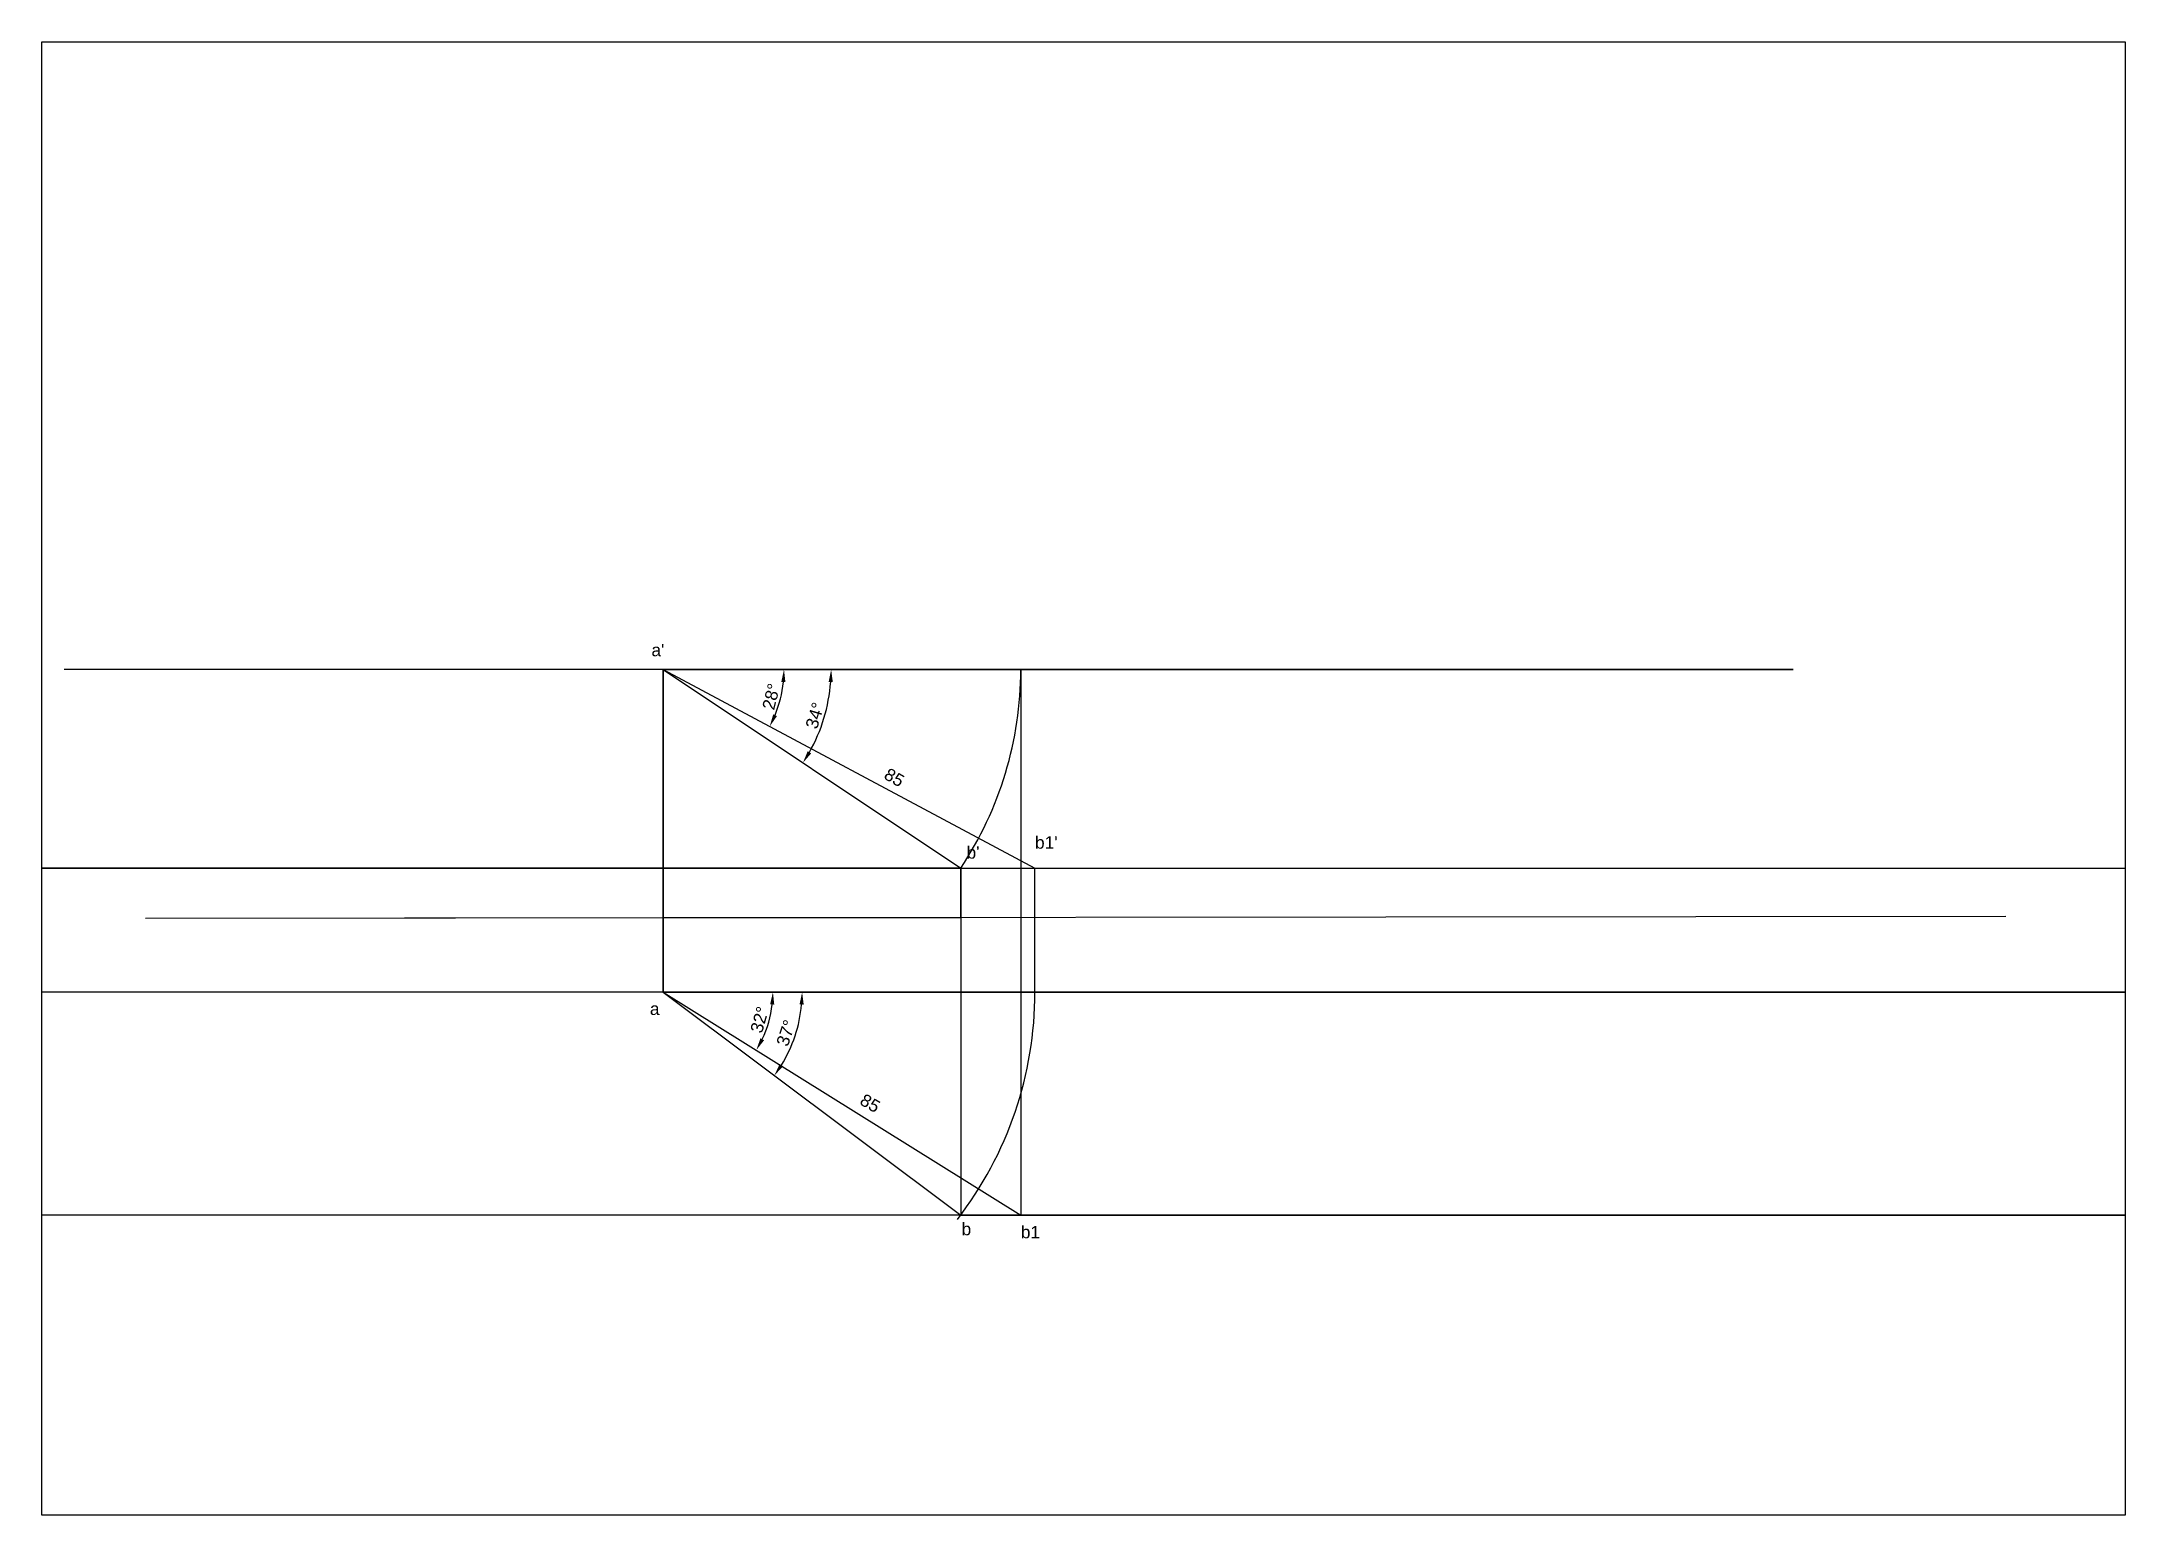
# Model space of a CAD drawing. Header units: millimetres. Extents: x 2178 to 2598, y 1731 to 2028.
import ezdxf

# ---------------------------------------------------------------- set-up
doc = ezdxf.new("R2010")
doc.units = ezdxf.units.MM
doc.styles.get("Standard").update_dxf_attribs({"font": 'arial.ttf'})
doc.dimstyles.new('ISO-25', dxfattribs={"dimtxt": 2.5, "dimasz": 2.5, "dimexe": 1.25, "dimexo": 0.625, "dimtad": 1, "dimtxsty": 'Standard', "dimcen": 2.5, "dimadec": 0, "dimazin": 0, "dimtfac": 1, "dimtmove": 0, "dimatfit": 3, "dimfxl": 1, "dimarcsym": 0})

# ---------------------------------------------------------------- blocks, each defined once
blk = doc.blocks.new('*D5')
at = {"color": 0, "lineweight": -2, "transparency": 16777216}
blk.add_arc((2303.51, 1901.13), 33.88, 330.5384, 355.7715, dxfattribs=at)
at = {"color": 0, "lineweight": -3, "transparency": 16777216}
for points in [[(2336.89, 1898.65), (2337.72, 1898.62), (2337.39, 1901.13)], [(2333.37, 1884.25), (2332.66, 1884.68), (2331.7, 1882.34)]]:
    blk.add_solid(points, dxfattribs=at)
at = {"layer": 'Defpoints', "color": 0, "lineweight": -3, "transparency": 16777216}
for p in [(2303.51, 1901.13), (2303.51, 1901.13), (2531.3, 1901.13), (2334.82, 1888.19), (2363.51, 1861.13)]:
    blk.add_point(p, dxfattribs=at)
at = {"color": 0, "lineweight": -3, "transparency": 16777216, "insert": (2334.12, 1891.86), "char_height": 2.5, "attachment_point": 5, "rotation": 73.155}
blk.add_mtext('34°', dxfattribs=at)
blk = doc.blocks.new('*D6')
at = {"color": 0, "lineweight": -2, "transparency": 16777216}
blk.add_arc((2303.51, 1901.13), 24.37, 337.7953, 354.1201, dxfattribs=at)
at = {"color": 0, "lineweight": -3, "transparency": 16777216}
for points in [[(2327.34, 1898.65), (2328.17, 1898.61), (2327.88, 1901.13)], [(2326.45, 1891.74), (2325.7, 1892.1), (2325.01, 1889.66)]]:
    blk.add_solid(points, dxfattribs=at)
at = {"layer": 'Defpoints', "color": 0, "lineweight": -3, "transparency": 16777216}
for p in [(2303.51, 1901.13), (2303.51, 1901.13), (2531.3, 1901.13), (2326.59, 1893.31), (2378.47, 1861.13)]:
    blk.add_point(p, dxfattribs=at)
at = {"color": 0, "lineweight": -3, "transparency": 16777216, "insert": (2325.31, 1895.68), "char_height": 2.5, "attachment_point": 5, "rotation": 75.9577}
blk.add_mtext('28°', dxfattribs=at)
blk = doc.blocks.new('*D7')
at = {"color": 0, "lineweight": -2, "transparency": 16777216}
blk.add_arc((2303.51, 1836.13), 28.03, 328.2803, 354.8886, dxfattribs=at)
at = {"color": 0, "lineweight": -3, "transparency": 16777216}
for points in [[(2331.02, 1833.65), (2331.85, 1833.61), (2331.54, 1836.13)], [(2327.7, 1821.16), (2327.01, 1821.63), (2325.95, 1819.33)]]:
    blk.add_solid(points, dxfattribs=at)
at = {"layer": 'Defpoints', "color": 0, "lineweight": -3, "transparency": 16777216}
for p in [(2178.25, 1836.13), (2303.51, 1836.13), (2598.25, 1836.13), (2329.01, 1824.48), (2363.51, 1791.19)]:
    blk.add_point(p, dxfattribs=at)
at = {"color": 0, "lineweight": -3, "transparency": 16777216, "insert": (2328.3, 1827.88), "char_height": 2.5, "attachment_point": 5, "rotation": 71.5844}
blk.add_mtext('37°', dxfattribs=at)
blk = doc.blocks.new('*D8')
at = {"color": 0, "lineweight": -2, "transparency": 16777216}
blk.add_arc((2303.51, 1836.13), 22.14, 334.5444, 353.5262, dxfattribs=at)
at = {"color": 0, "lineweight": -3, "transparency": 16777216}
for points in [[(2325.09, 1833.66), (2325.92, 1833.61), (2325.65, 1836.13)], [(2323.87, 1826.42), (2323.13, 1826.82), (2322.3, 1824.42)]]:
    blk.add_solid(points, dxfattribs=at)
at = {"layer": 'Defpoints', "color": 0, "lineweight": -3, "transparency": 16777216}
for p in [(2178.25, 1836.13), (2303.51, 1836.13), (2598.25, 1836.13), (2324.14, 1828.09), (2375.62, 1791.19)]:
    blk.add_point(p, dxfattribs=at)
at = {"color": 0, "lineweight": -3, "transparency": 16777216, "insert": (2322.97, 1830.56), "char_height": 2.5, "attachment_point": 5, "rotation": 74.0353}
blk.add_mtext('32°', dxfattribs=at)

msp = doc.modelspace()

# ---------------------------------------------------------------- linework, layer by layer
at = {"lineweight": 30}
for p, q in [((2303.511, 1901.13), (2363.511, 1861.13)), ((2303.511, 1836.13), (2363.511, 1791.194))]:
    msp.add_line(p, q, dxfattribs=at)
at = {"lineweight": -3}
for p, q in [((2303.511, 1901.13), (2378.473, 1861.13)), ((2375.622, 1901.13), (2375.622, 1791.194)), ((2363.511, 1861.13), (2178.254, 1861.13)), ((2178.254, 1861.13), (2363.511, 1861.13)), ((2363.511, 1861.13), (2598.254, 1861.13)), ((2378.473, 1836.13), (2378.473, 1861.13)), ((2598.254, 1836.13), (2178.254, 1836.13)), ((2303.511, 1836.13), (2598.254, 1836.13)), ((2303.511, 1836.13), (2375.622, 1791.194)), ((2598.254, 1791.194), (2178.254, 1791.194)), ((2363.511, 1791.194), (2598.254, 1791.194))]:
    msp.add_line(p, q, dxfattribs=at)
msp.add_lwpolyline([(2178.254, 2027.672), (2598.254, 2027.672), (2598.254, 1730.672), (2178.254, 1730.672)], close=True)
msp.add_lwpolyline([(2303.511, 1901.13), (2531.301, 1901.13), (2182.783, 1901.13)], dxfattribs=at)
for points in [[(2199.168, 1851.02), (2303.511, 1851.13), (2303.511, 1901.13), (2303.511, 1851.13), (2303.511, 1836.13), (2303.511, 1851.13), (2363.511, 1851.13), (2363.511, 1851.13), (2363.511, 1861.13), (2363.511, 1851.194), (2363.511, 1791.194)], [(2199.168, 1851.02), (2574.165, 1851.416)], [(2199.168, 1851.02), (2199.168, 1851.02)]]:
    msp.add_lwpolyline(points)
for centre, radius, start, end in [((2303.511, 1901.13), 72.111, 326.30993, 0), ((2303.511, 1901.13), 72.111, 316.10211, 316.16273), ((2303.511, 1836.13), 74.962, 322.32859, 0)]:
    msp.add_arc(centre, radius, start, end, dxfattribs=at)

# ---------------------------------------------------------------- texts
at = {"lineweight": -3, "char_height": 2.5, "attachment_point": 1}
for s, width, insert in [("a'", 6.82204, (2301.166, 1906.31)), ("b'", 6.82204, (2364.682, 1865.517)), ("b1'", 1.39351, (2378.473, 1867.526)), ('a', 6.82204, (2300.849, 1834.014)), ('b', 6.82204, (2363.679, 1789.622))]:
    msp.add_mtext_dynamic_manual_height_columns(s, width=width, gutter_width=12.5, heights=[0], dxfattribs=dict(at, insert=insert))
at = {"lineweight": -3, "char_height": 2.5, "attachment_point": 1, "rotation": 330.03831}
for insert in [(2349.065, 1881.442), (2344.198, 1815.795)]:
    msp.add_mtext_dynamic_manual_height_columns('85', width=2.97672, gutter_width=12.5, heights=[0], dxfattribs=dict(at, insert=insert))
at = {"lineweight": -3, "insert": (2375.622, 1789.005), "char_height": 2.5, "attachment_point": 1}
msp.add_mtext('b1', dxfattribs=at)

# ---------------------------------------------------------------- dimensions: what is measured, and where the dimension line sits
at = {"lineweight": -3}
for base, line1, line2, picture, middle in [((2334.824, 1888.186), ((2303.511, 1901.13), (2531.301, 1901.13)), ((2303.511, 1901.13), (2363.511, 1861.13)), '*D5', (2334.119, 1891.863)), ((2326.593, 1893.307), ((2303.511, 1901.13), (2531.301, 1901.13)), ((2303.511, 1901.13), (2378.473, 1861.13)), '*D6', (2325.31, 1895.678)), ((2329.009, 1824.481), ((2598.254, 1836.13), (2178.254, 1836.13)), ((2303.511, 1836.13), (2363.511, 1791.194)), '*D7', (2328.304, 1827.875)), ((2324.138, 1828.094), ((2303.511, 1836.13), (2375.622, 1791.194)), ((2598.254, 1836.13), (2178.254, 1836.13)), '*D8', (2322.966, 1830.565))]:
    dim = msp.add_angular_dim_2l(base=base, line1=line1, line2=line2, dimstyle='ISO-25', dxfattribs=at)
    dim.commit()
    dim.dimension.update_dxf_attribs({"geometry": picture, "text_midpoint": middle})

doc.saveas('drawing.dxf')
